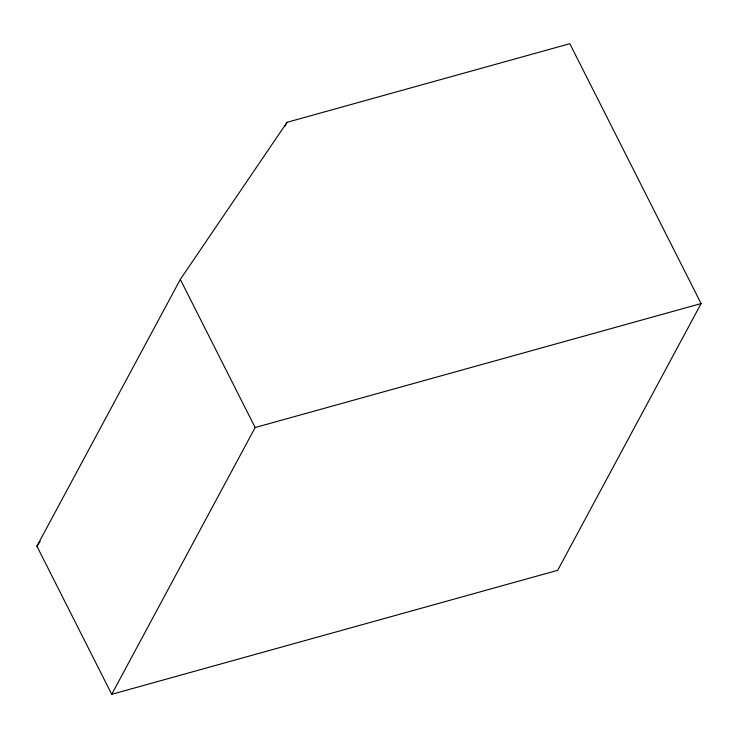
<?xml version="1.0" encoding="UTF-8"?>
<svg xmlns="http://www.w3.org/2000/svg" width="738" height="738" viewBox="0 0 738 738"><rect width="100%" height="100%" fill="white"/><g stroke="black" fill="none" stroke-linecap="round" stroke-linejoin="round"><path stroke-width="1.11" d="M36.9 546.185L180.321 279.416L287.036 122.314L569.828 43.69L701.1 303.558L557.679 570.326L111.724 694.31L36.9 546.185L40.138 541.424M284.85 126.373L287.036 122.314M111.724 694.31L255.145 427.542L701.1 303.558M180.321 279.416L255.145 427.542"/></g></svg>
